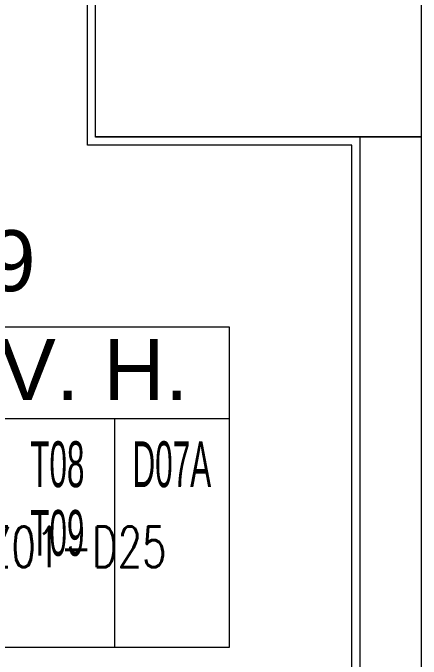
# Model space of a CAD drawing. Extents: x -3709 to 34975, y -230 to 8245.
# Drawn here: x 3580.6 to 3680.8, y 3684.2 to 3843 of the extents above; entities that cross this region are included whole.
import ezdxf
from ezdxf.enums import TextEntityAlignment as Align

# ---------------------------------------------------------------- set-up
doc = ezdxf.new("R2010")
doc.units = 0
doc.layers.get('0').update_dxf_attribs({"color": 9, "lineweight": 9})
for name, color, linetype, lineweight in [('00', 9, 'Continuous', 9), ('01', 9, 'Continuous', 9), ('14', 9, 'Continuous', 9), ('21_MAHAL', 9, 'Continuous', 9), ('E-DEDEKTÖR NUMARALARI', 20, 'Continuous', 30)]:
    doc.layers.add(name, color=color, linetype=linetype, lineweight=lineweight)
doc.styles.add('Arial', font='arial.ttf', dxfattribs={"height": 2.5})
doc.styles.add('E-YAZI', font='txttw.shx')
doc.styles.add('MuuM_TEXT-STANDART', font='ARIALN.TTF')

# ---------------------------------------------------------------- blocks, each defined once
blk = doc.blocks.new('p-kolon-80x80-vw')
at = {"layer": '01'}
blk.add_lwpolyline([(-40, -40), (-40, 40), (40, 40), (40, -40)], close=True, dxfattribs=at)
blk = doc.blocks.new('0_roomno2')
blk.add_lwpolyline([(19.375, -10.5), (0, -10.5), (0, 0), (19.375, 0)], close=True)
for points in [[(0, -3), (19.375, -3)], [(8.125, -3), (8.125, -10.5)], [(11.875, -3), (11.875, -10.5)], [(15.625, -3), (15.625, -10.5)], [(0, -6.75), (8.125, -6.75)]]:
    blk.add_lwpolyline(points)
at = {"style": 'MuuM_TEXT-STANDART', "width": 0.6}
blk.add_text('H:', height=1.5, dxfattribs=at).set_placement((0.35, -8.608), align=Align.MIDDLE_LEFT)
at = {"style": 'Arial'}
blk.add_attdef('ODANO', (0, 1.17), '', height=2, dxfattribs=at)
blk.add_attdef('MEKANADI', text='', height=2, dxfattribs=at).set_placement((0.35, -3), align=Align.BOTTOM_LEFT)
at = {"style": 'MuuM_TEXT-STANDART', "width": 0.6}
for tag, p in [('YER01', (10, -4.5)), ('TAVAN01', (13.75, -4.5)), ('DUVAR01', (17.5, -4.5)), ('YER02', (10, -6.75)), ('TAVAN02', (13.75, -6.75)), ('DUVAR02', (17.5, -6.75)), ('YER03', (10, -9)), ('TAVAN03', (13.75, -9)), ('DUVAR03', (17.5, -9))]:
    blk.add_attdef(tag, text='', height=1.5, dxfattribs=at).set_placement(p, align=Align.MIDDLE_CENTER)
for tag, p in [('M2', (0.35, -4.875)), ('TEMIZTAVANYUKSEKLIGI', (1.8, -8.608))]:
    blk.add_attdef(tag, text='', height=1.5, dxfattribs=at).set_placement(p, align=Align.MIDDLE_LEFT)

msp = doc.modelspace()

# ---------------------------------------------------------------- linework, layer by layer
at = {"layer": '00'}
msp.add_lwpolyline([(3665.84, 3542.5), (3585.84, 3542.5), (3585.84, 3557.5), (3665.84, 3557.5), (3665.84, 3812.5), (3680.84, 3812.5), (3680.84, 3812.5), (3680.84, 3192.5), (3665.84, 3192.5), (3665.84, 3542.5)], dxfattribs=at)
at = {"layer": '14'}
msp.add_lwpolyline([(3585.84, 3557.5), (3585.84, 3559.5), (3663.84, 3559.5), (3663.84, 3810.5), (3598.84, 3810.5), (3598.84, 3875.5), (3583.84, 3875.5), (3583.84, 3888.5)], dxfattribs=at)

# ---------------------------------------------------------------- block references
for p in [(3640.84, 3852.5), (3640.84, 3852.4)]:
    msp.add_blockref('p-kolon-80x80-vw', p)
at = {"layer": '21_MAHAL'}
ref = msp.add_blockref('0_roomno2', (3488.34, 3765.81), dxfattribs=dict(at, xscale=7.5, yscale=7.5, zscale=7.5))
ref.add_attrib('ODANO', 'VW-ZK-09', (3488.34, 3774.58), dxfattribs={"layer": '0', "height": 15, "style": 'Arial'})
ref.add_attrib('MEKANADI', 'YAN. GÜV. H.', dxfattribs={"layer": '0', "height": 15, "style": 'Arial'}).set_placement((3490.96, 3743.31), align=Align.BOTTOM_LEFT)
ref.add_attrib('M2', '#### m2', dxfattribs={"layer": '0', "height": 11.25, "style": 'MuuM_TEXT-STANDART', "width": 0.6}).set_placement((3490.96, 3729.25), align=Align.MIDDLE_LEFT)
ref.add_attrib('TEMIZTAVANYUKSEKLIGI', '2.40 m', dxfattribs={"layer": '0', "height": 11.25, "style": 'MuuM_TEXT-STANDART', "width": 0.6}).set_placement((3501.84, 3701.25), align=Align.MIDDLE_LEFT)
ref.add_attrib('YER01', 'Y04', dxfattribs={"layer": '0', "height": 11.25, "style": 'MuuM_TEXT-STANDART', "width": 0.6}).set_placement((3563.34, 3732.06), align=Align.MIDDLE_CENTER)
ref.add_attrib('TAVAN01', 'T08', dxfattribs={"layer": '0', "height": 11.25, "style": 'MuuM_TEXT-STANDART', "width": 0.6}).set_placement((3591.46, 3732.06), align=Align.MIDDLE_CENTER)
ref.add_attrib('DUVAR01', 'D07A', dxfattribs={"layer": '0', "height": 11.25, "style": 'MuuM_TEXT-STANDART', "width": 0.6}).set_placement((3619.59, 3732.06), align=Align.MIDDLE_CENTER)
ref.add_attrib('TAVAN02', 'T09', dxfattribs={"layer": '0', "height": 11.25, "style": 'MuuM_TEXT-STANDART', "width": 0.6}).set_placement((3591.46, 3715.18), align=Align.MIDDLE_CENTER)

# ---------------------------------------------------------------- texts
at = {"layer": 'E-DEDEKTÖR NUMARALARI', "style": 'E-YAZI', "width": 0.7}
msp.add_text('L01-Z01-D25', height=10, dxfattribs=at).set_placement((3549.28, 3706.74))

doc.saveas('drawing.dxf')
